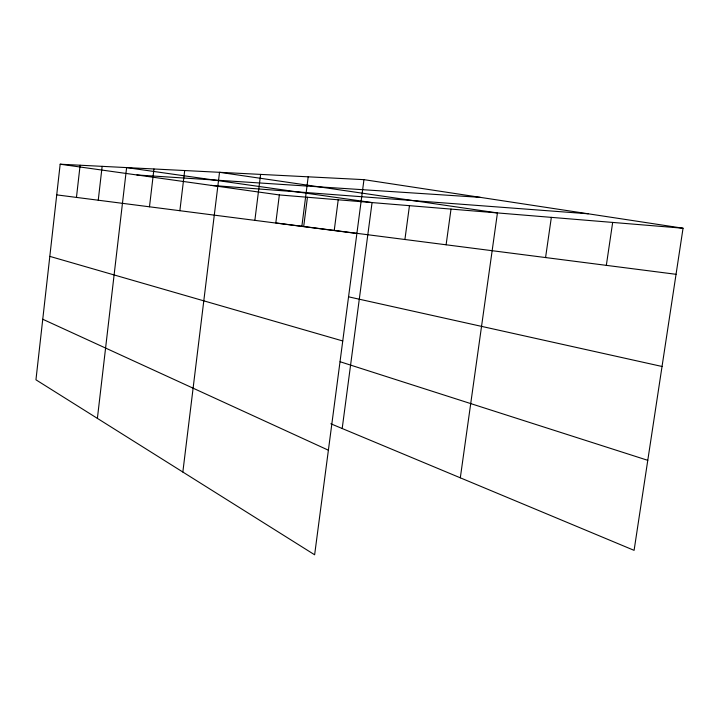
<?xml version="1.0" encoding="UTF-8"?>
<svg xmlns="http://www.w3.org/2000/svg" width="719" height="719" viewBox="0 0 719 719"><rect width="100%" height="100%" fill="white"/><g stroke="black" fill="none" stroke-linecap="round" stroke-linejoin="round"><path stroke-width="1.08" d="M363.967 179.651L60.171 164.211L35.95 379.803L314.634 554.789L363.967 179.651L683.05 228.229L634.095 550.35L330.839 423.779M76.457 197.41L80.115 165.226M98.251 200.215L102.143 166.341M97.389 418.377L126.616 167.59L372.065 202.578L342.19 428.515M149.48 206.802L153.956 168.974M179.867 210.712L184.693 170.538M182.842 472.032L219.529 172.308L497.44 212.923L460.313 477.82M254.859 220.356L260.602 174.402M683.05 228.229L279.349 194.939L275.808 222.926L676.049 274.307M301.845 226.395L308.19 176.82M303.697 226.503L307.444 197.258M334.236 230.422L338.218 199.792M404.914 239.499L409.462 205.67M446.113 244.784L451.011 209.094M545.568 257.555L551.347 217.363M606.333 265.356L612.669 222.423M136.907 174.969L480.301 197.365M211.296 185.394L588.232 213.795M56.729 194.876L356.894 233.477M60.171 164.211L279.349 194.939M348.625 296.839L662.037 366.474M49.818 256.377L342.756 340.968M340.096 361.738L647.774 460.322M42.754 319.254L328.385 450.202"/></g></svg>
